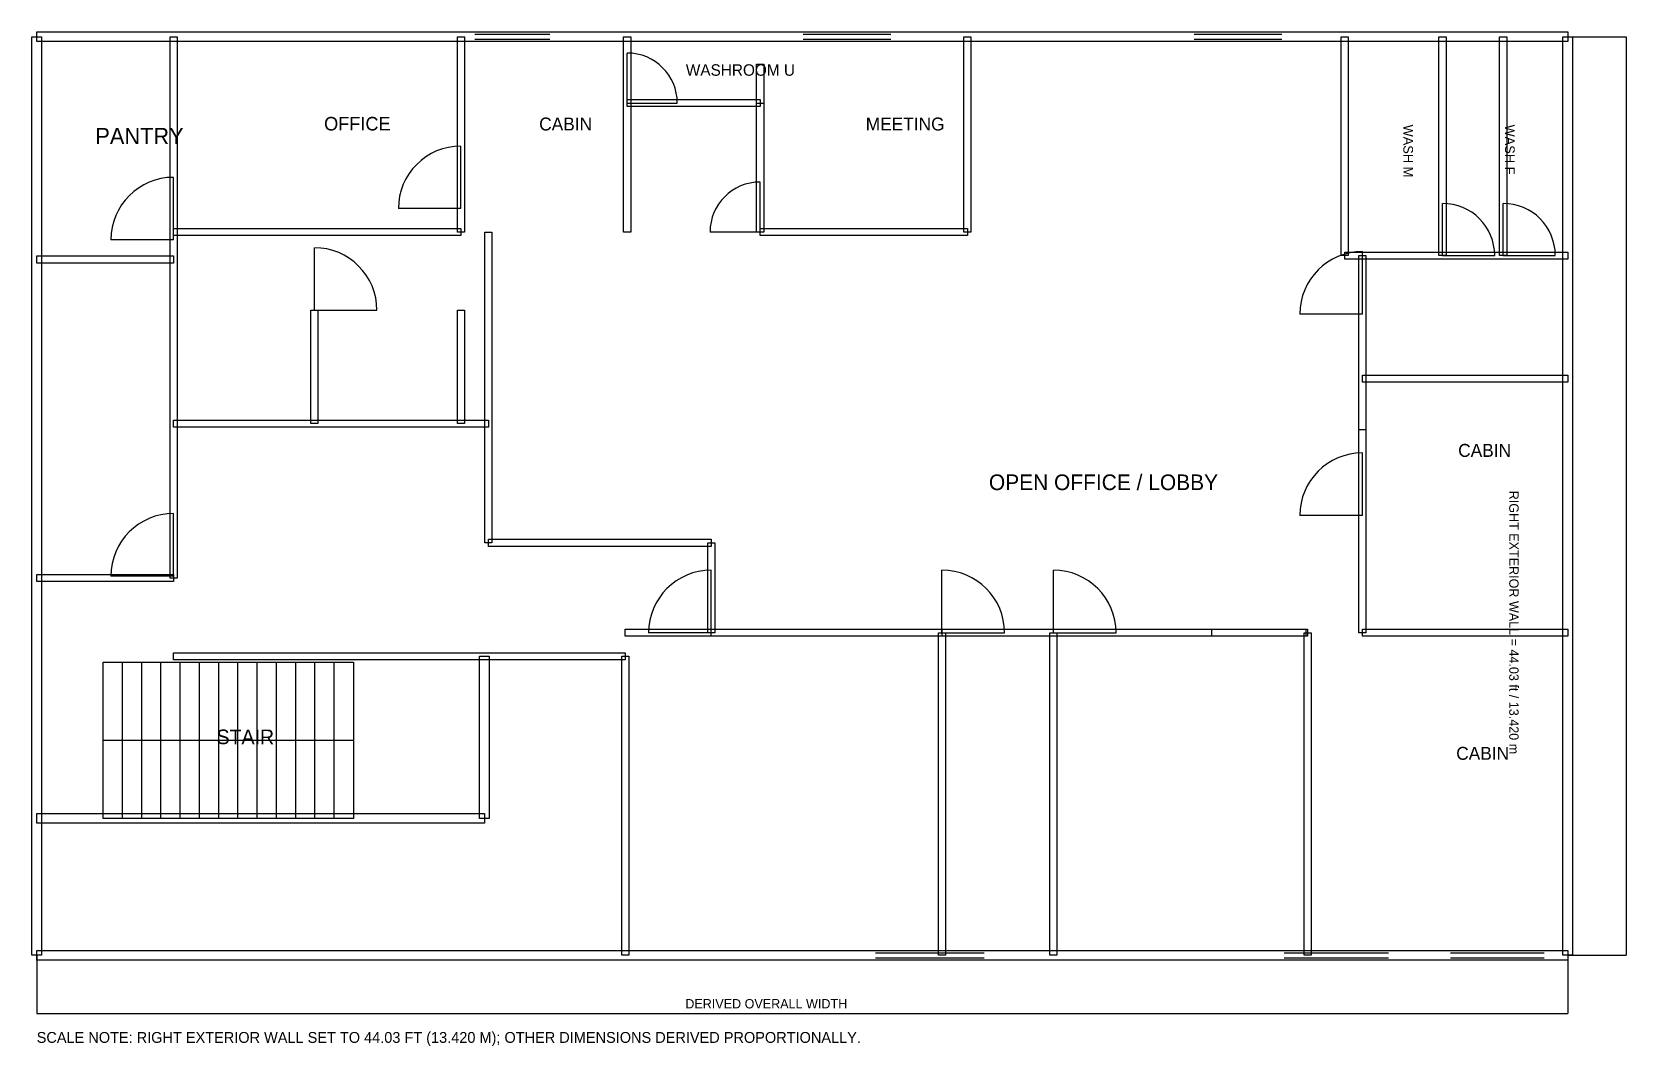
# Model space of a CAD drawing. Header units: feet. Extents: x -0.2 to 76.2, y -4.4 to 44.3.
import ezdxf

# ---------------------------------------------------------------- set-up
doc = ezdxf.new("R2010")
doc.units = ezdxf.units.FT
for name, color, linetype in [('A-ANNO', 6, 'CONTINUOUS'), ('A-DOOR', 1, 'CONTINUOUS'), ('A-GLAZ', 4, 'CONTINUOUS'), ('A-STAIR', 3, 'CONTINUOUS'), ('A-TEXT', 2, 'CONTINUOUS'), ('A-WALL', 7, 'CONTINUOUS')]:
    doc.layers.add(name, color=color, linetype=linetype)

msp = doc.modelspace()

# ---------------------------------------------------------------- linework, layer by layer
at = {"layer": 'A-ANNO'}
for p, q in [((73.3521, 44.03), (76.1521, 44.03)), ((76.1521, 44.03), (76.1521, 0)), ((0, 0), (0, -2.8)), ((73.3521, 0), (76.1521, 0)), ((73.3521, 0), (73.3521, -2.8)), ((0, -2.8), (73.3521, -2.8))]:
    msp.add_line(p, q, dxfattribs=at)
at = {"layer": 'A-DOOR'}
for p, q in [((28.2916, 40.8449), (28.2916, 43.2449)), ((28.2916, 40.8449), (30.6916, 40.8449)), ((20.3287, 35.7861), (20.3287, 38.7861)), ((6.5577, 34.2872), (6.5577, 37.2872)), ((34.6619, 34.6619), (34.6619, 37.0619)), ((67.3565, 33.5377), (67.3565, 36.0377)), ((70.2606, 33.5377), (70.2606, 36.0377)), ((20.3287, 35.7861), (17.3287, 35.7861)), ((34.6619, 34.6619), (32.2619, 34.6619)), ((6.5577, 34.2872), (3.5577, 34.2872)), ((13.3027, 30.9147), (13.3027, 33.9147)), ((13.3027, 30.9147), (13.3027, 33.9147)), ((63.5156, 30.7273), (63.5156, 33.7273)), ((67.3565, 33.5377), (69.8565, 33.5377)), ((70.2606, 33.5377), (72.7606, 33.5377)), ((13.3027, 30.9147), (16.3027, 30.9147)), ((13.3027, 30.9147), (16.3027, 30.9147)), ((63.5156, 30.7273), (60.5156, 30.7273)), ((63.5156, 21.0782), (63.5156, 24.0782)), ((6.5577, 18.1741), (6.5577, 21.1741)), ((63.5156, 21.0782), (60.5156, 21.0782)), ((32.3199, 15.4573), (32.3199, 18.4573)), ((43.3742, 15.4573), (43.3742, 18.4573)), ((48.714, 15.4573), (48.714, 18.4573)), ((6.5577, 18.1741), (3.5577, 18.1741)), ((32.3199, 15.4573), (29.3199, 15.4573)), ((43.3742, 15.4573), (46.3742, 15.4573)), ((48.714, 15.4573), (51.714, 15.4573))]:
    msp.add_line(p, q, dxfattribs=at)
for centre, radius, start, end in [((28.2916, 40.8449), 2.4, 0, 90), ((20.3287, 35.7861), 3, 90, 180), ((6.5577, 34.2872), 3, 90, 180), ((34.6619, 34.6619), 2.4, 90, 180), ((67.3565, 33.5377), 2.5, 0, 90), ((70.2606, 33.5377), 2.5, 0, 90), ((13.3027, 30.9147), 3, 0, 90), ((13.3027, 30.9147), 3, 0, 90), ((63.5156, 30.7273), 3, 90, 180), ((63.5156, 21.0782), 3, 90, 180), ((6.5577, 18.1741), 3, 90, 180), ((32.3199, 15.4573), 3, 90, 180), ((43.3742, 15.4573), 3, 0, 90), ((48.714, 15.4573), 3, 0, 90)]:
    msp.add_arc(centre, radius, start, end, dxfattribs=at)
at = {"layer": 'A-GLAZ'}
for p, q in [((20.9845, 44.15), (24.5845, 44.15)), ((20.9845, 43.91), (24.5845, 43.91)), ((36.7229, 44.15), (40.9229, 44.15)), ((36.7229, 43.91), (40.9229, 43.91)), ((55.4591, 44.15), (59.6591, 44.15)), ((55.4591, 43.91), (59.6591, 43.91)), ((40.1891, 0.12), (45.3891, 0.12)), ((59.7684, 0.12), (64.7684, 0.12)), ((67.7313, 0.12), (72.2313, 0.12)), ((40.1891, -0.12), (45.3891, -0.12)), ((59.7684, -0.12), (64.7684, -0.12)), ((67.7313, -0.12), (72.2313, -0.12))]:
    msp.add_line(p, q, dxfattribs=at)
at = {"layer": 'A-STAIR'}
for p, q in [((4.1075, 6.5577), (4.1075, 14.0521)), ((5.0299, 6.5577), (5.0299, 14.0521)), ((5.9523, 6.5577), (5.9523, 14.0521)), ((6.8747, 6.5577), (6.8747, 14.0521)), ((7.7971, 6.5577), (7.7971, 14.0521)), ((8.7195, 6.5577), (8.7195, 14.0521)), ((9.6419, 6.5577), (9.6419, 14.0521)), ((10.5643, 6.5577), (10.5643, 14.0521)), ((11.4867, 6.5577), (11.4867, 14.0521)), ((12.4091, 6.5577), (12.4091, 14.0521)), ((13.3315, 6.5577), (13.3315, 14.0521)), ((14.2539, 6.5577), (14.2539, 14.0521)), ((3.1851, 10.3049), (15.1763, 10.3049))]:
    msp.add_line(p, q, dxfattribs=at)
msp.add_lwpolyline([(3.1851, 14.0521), (15.1763, 14.0521), (15.1763, 6.5577), (3.1851, 6.5577)], close=True, dxfattribs=at)
at = {"layer": 'A-WALL'}
for points in [[(-0.23, 0), (-0.23, 44.03), (0.23, 44.03), (0.23, 0)], [(0, 44.26), (73.3521, 44.26), (73.3521, 43.8), (0, 43.8)], [(6.7277, 44.03), (6.7277, 18.0804), (6.3877, 18.0804), (6.3877, 44.03)], [(20.4987, 44.03), (20.4987, 34.6619), (20.1587, 34.6619), (20.1587, 44.03)], [(28.4616, 44.03), (28.4616, 34.6619), (28.1216, 34.6619), (28.1216, 44.03)], [(44.7621, 44.03), (44.7621, 34.6619), (44.4221, 34.6619), (44.4221, 44.03)], [(62.8425, 44.03), (62.8425, 33.5377), (62.5025, 33.5377), (62.5025, 44.03)], [(67.5265, 44.03), (67.5265, 33.5377), (67.1865, 33.5377), (67.1865, 44.03)], [(70.4306, 44.03), (70.4306, 33.5377), (70.0906, 33.5377), (70.0906, 44.03)], [(73.5821, 44.03), (73.5821, 0), (73.1221, 0), (73.1221, 44.03)], [(34.8319, 42.7185), (34.8319, 34.6619), (34.4919, 34.6619), (34.4919, 42.7185)], [(28.2916, 41.0149), (34.6619, 41.0149), (34.6619, 40.6749), (28.2916, 40.6749)], [(34.8319, 40.8449), (34.8319, 34.6619), (34.4919, 34.6619), (34.4919, 40.8449)], [(6.5577, 34.8319), (20.3287, 34.8319), (20.3287, 34.4919), (6.5577, 34.4919)], [(21.8103, 34.6619), (21.8103, 19.7667), (21.4703, 19.7667), (21.4703, 34.6619)], [(34.6619, 34.8319), (44.5921, 34.8319), (44.5921, 34.4919), (34.6619, 34.4919)], [(62.6725, 33.7077), (73.3521, 33.7077), (73.3521, 33.3677), (62.6725, 33.3677)], [(0, 33.5204), (6.5577, 33.5204), (6.5577, 33.1804), (0, 33.1804)], [(63.6856, 33.5377), (63.6856, 15.4573), (63.3456, 15.4573), (63.3456, 33.5377)], [(13.4727, 30.9147), (13.4727, 25.4812), (13.1327, 25.4812), (13.1327, 30.9147)], [(20.4987, 30.9147), (20.4987, 25.4812), (20.1587, 25.4812), (20.1587, 30.9147)], [(63.5156, 27.8059), (73.3521, 27.8059), (73.3521, 27.4659), (63.5156, 27.4659)], [(6.5577, 25.6512), (21.6403, 25.6512), (21.6403, 25.3112), (6.5577, 25.3112)], [(63.3456, 15.4573), (63.3456, 25.2001), (63.6856, 25.2001), (63.6856, 15.4573)], [(21.6403, 19.9367), (32.3199, 19.9367), (32.3199, 19.5967), (21.6403, 19.5967)], [(32.4899, 19.7667), (32.4899, 15.4573), (32.1499, 15.4573), (32.1499, 19.7667)], [(0, 18.2504), (6.5577, 18.2504), (6.5577, 17.9104), (0, 17.9104)], [(28.1979, 15.6273), (60.8926, 15.6273), (60.8926, 15.2873), (28.1979, 15.2873)], [(32.3199, 15.6273), (43.3742, 15.6273), (43.3742, 15.2873), (32.3199, 15.2873)], [(43.5442, 15.4573), (43.5442, 0), (43.2042, 0), (43.2042, 15.4573)], [(48.884, 15.4573), (48.884, 0), (48.544, 0), (48.544, 15.4573)], [(56.3022, 15.6273), (60.7989, 15.6273), (60.7989, 15.2873), (56.3022, 15.2873)], [(61.0626, 15.4573), (61.0626, 0), (60.7226, 0), (60.7226, 15.4573)], [(63.5156, 15.6273), (73.3521, 15.6273), (73.3521, 15.2873), (63.5156, 15.2873)], [(6.5577, 14.5032), (28.1979, 14.5032), (28.1979, 14.1632), (6.5577, 14.1632)], [(21.6829, 14.3332), (21.6829, 6.5577), (21.2229, 6.5577), (21.2229, 14.3332)], [(28.3679, 14.3332), (28.3679, 0), (28.0279, 0), (28.0279, 14.3332)], [(0, 6.7877), (21.4529, 6.7877), (21.4529, 6.3277), (0, 6.3277)], [(73.3521, -0.23), (0, -0.23), (0, 0.23), (73.3521, 0.23)]]:
    msp.add_lwpolyline(points, close=True, dxfattribs=at)

# ---------------------------------------------------------------- texts
at = {"layer": 'A-ANNO'}
msp.add_text('RIGHT EXTERIOR WALL = 44.03 ft / 13.420 m', height=0.45, rotation=-90, dxfattribs=at).set_placement((70.5521, 22.265))
for s, height, p in [('DERIVED OVERALL WIDTH', 0.45, (31.0761, -2.55)), ('SCALE NOTE: RIGHT EXTERIOR WALL SET TO 44.03 FT (13.420 M); OTHER DIMENSIONS DERIVED PROPORTIONALLY.', 0.52, (0, -4.2))]:
    msp.add_text(s, height=height, dxfattribs=at).set_placement(p)
at = {"layer": 'A-TEXT'}
for s, height, p in [('WASHROOM U', 0.55, (31.102, 42.1564)), ('OFFICE', 0.65, (13.7711, 39.5333)), ('CABIN', 0.62, (24.076, 39.5333)), ('MEETING', 0.62, (39.7207, 39.5333)), ('PANTRY', 0.78, (2.8104, 38.8776)), ('CABIN', 0.62, (68.106, 23.8886)), ('OPEN OFFICE / LOBBY', 0.75, (45.6226, 22.296)), ('STAIR', 0.7, (8.6186, 10.1175)), ('CABIN', 0.62, (68.0123, 9.3681))]:
    msp.add_text(s, height=height, dxfattribs=at).set_placement(p)
for s, p in [('WASH M', (65.4829, 39.8144)), ('WASH F', (70.3543, 39.8144))]:
    msp.add_text(s, height=0.46, rotation=-90, dxfattribs=at).set_placement(p)

doc.saveas('drawing.dxf')
